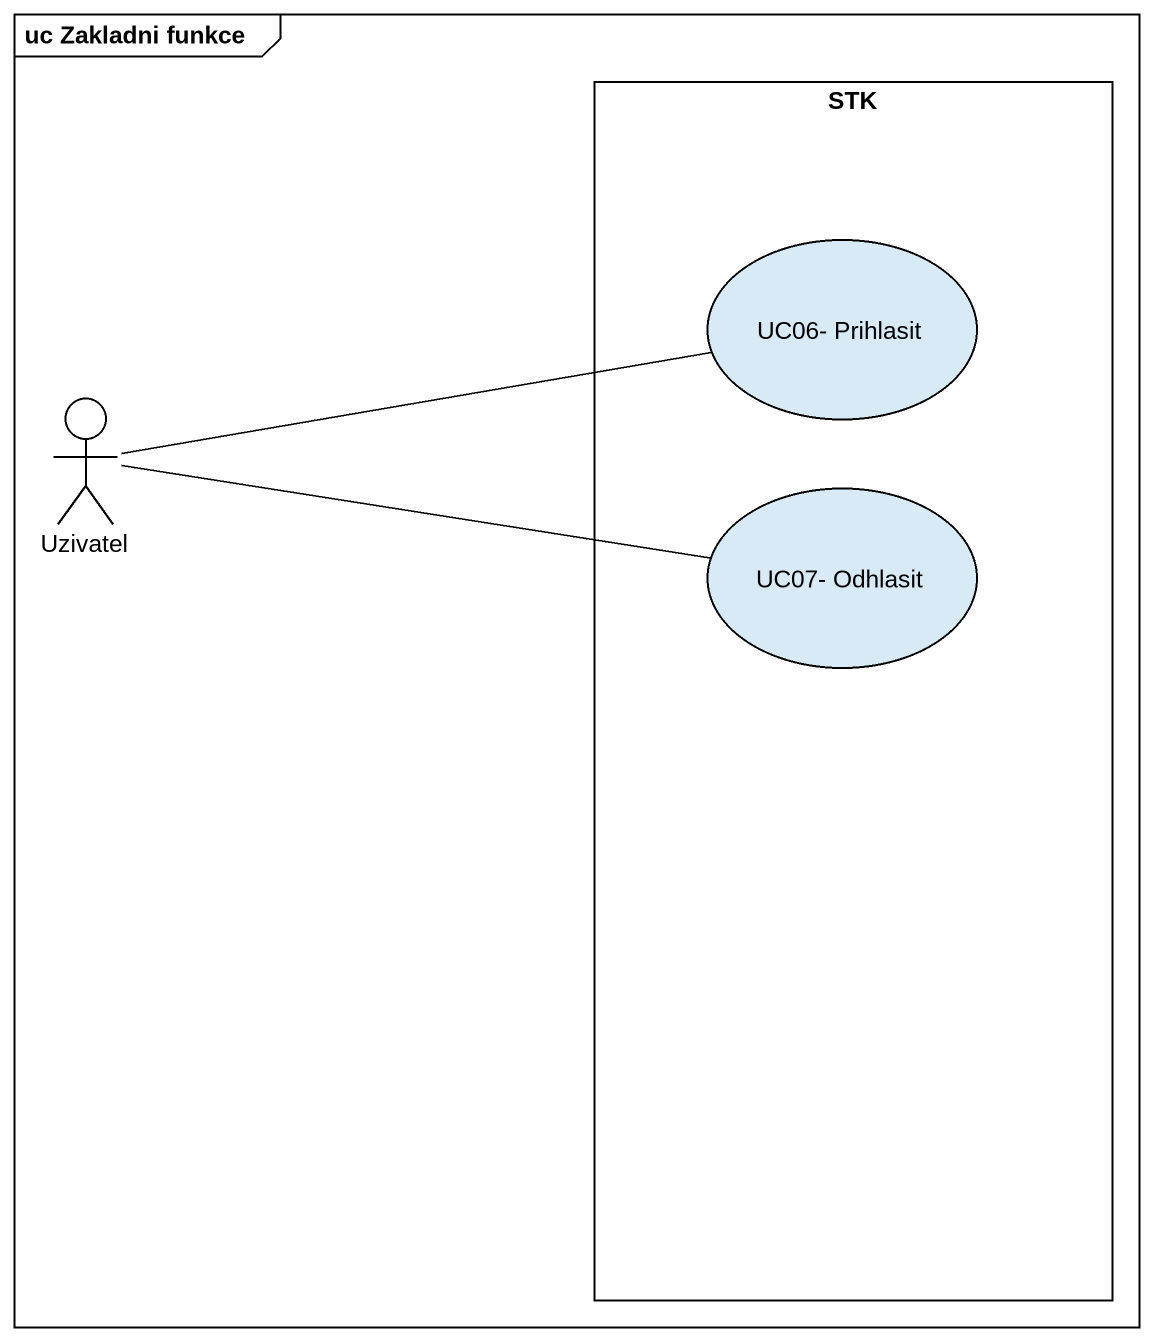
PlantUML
@startuml
mainframe uc Zakladni funkce
rectangle STK {
  usecase "UC06- Prihlasit" as UC06_Prihlasit
  usecase "UC07- Odhlasit" as UC07_Odhlasit
}
actor Uzivatel
Uzivatel -right- UC06_Prihlasit
Uzivatel -right- UC07_Odhlasit
@enduml
